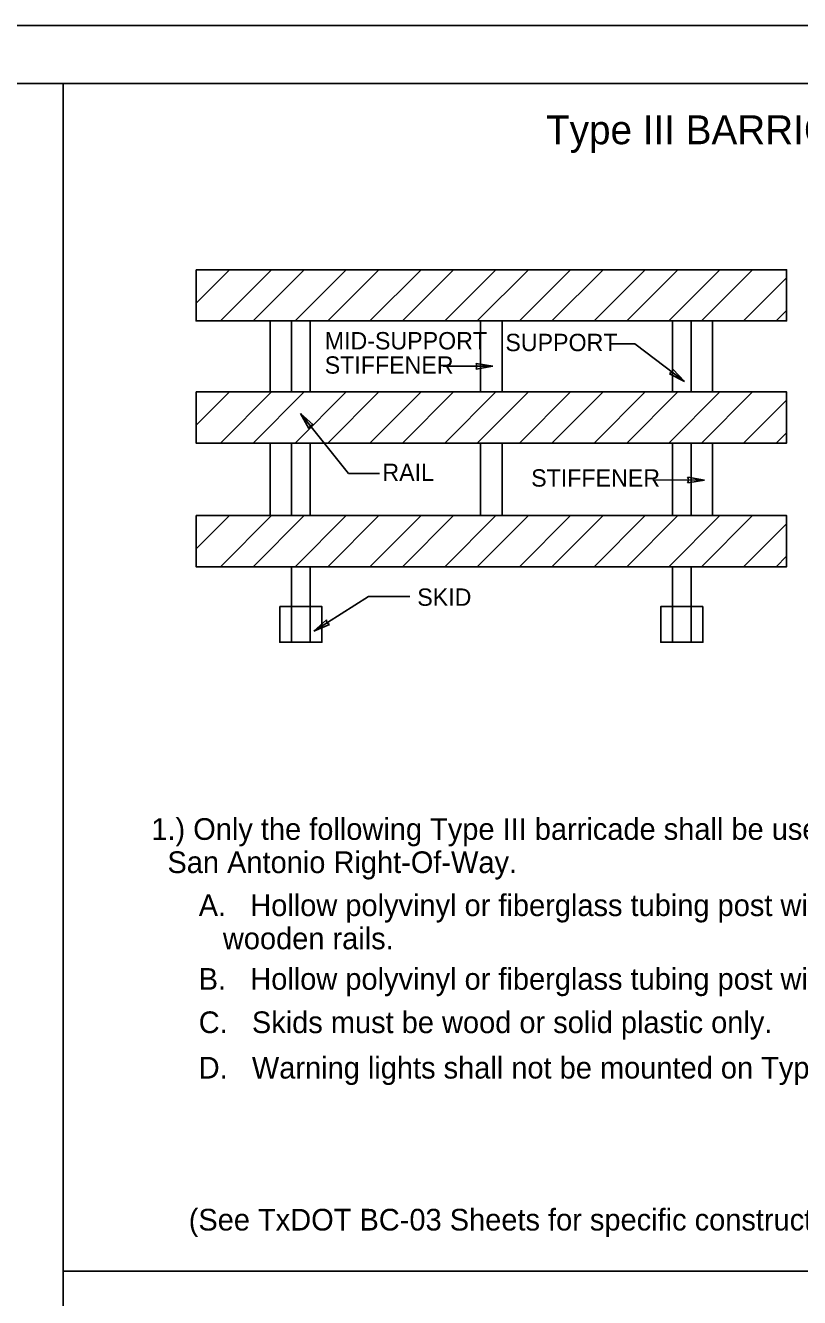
# Model space of a CAD drawing. Extents: x -71769 to -71089, y -468286 to -467846.
# Drawn here: x -71530 to -71396.1, y -468065.8 to -467845.8 of the extents above; entities that cross this region are included whole.
import ezdxf

# ---------------------------------------------------------------- set-up
doc = ezdxf.new("R2010")
doc.units = 0
for name, color, linetype in [('Level 40', 7, 'Continuous'), ('Level 59', 7, 'Continuous'), ('Level 63', 7, 'Continuous'), ('PRINT SHAPE', 7, 'Continuous')]:
    doc.layers.add(name, color=color, linetype=linetype)

msp = doc.modelspace()

# ---------------------------------------------------------------- linework, layer by layer
at = {"layer": 'Level 40'}
for p, q in [((-71424.63, -467900.9), (-71428.93, -467900.9)), ((-71416.06, -467907.43), (-71424.63, -467900.9)), ((-71457.8, -467904.77), (-71449.2, -467904.77)), ((-71449.2, -467904.77), (-71452.1, -467904.29)), ((-71452.1, -467905.25), (-71449.2, -467904.77)), ((-71416.06, -467907.43), (-71418.07, -467905.29)), ((-71418.66, -467906.06), (-71416.06, -467907.43)), ((-71474.16, -467923.31), (-71482.48, -467912.94)), ((-71480.29, -467914.91), (-71482.48, -467912.94)), ((-71482.48, -467912.94), (-71481.04, -467915.51)), ((-71468.79, -467923.31), (-71474.16, -467923.31)), ((-71421.54, -467924.39), (-71412.6, -467924.46)), ((-71412.6, -467924.46), (-71415.5, -467923.96)), ((-71415.5, -467924.93), (-71412.6, -467924.46)), ((-71470.71, -467944.57), (-71480.18, -467950.58)), ((-71463.54, -467944.57), (-71470.71, -467944.57)), ((-71477.99, -467948.62), (-71480.18, -467950.58)), ((-71480.18, -467950.58), (-71477.47, -467949.43))]:
    msp.add_line(p, q, dxfattribs=at)
for centre, start, end in [((-71452.86, -467904.77), 327.3096, 32.7048), ((-71418.96, -467905.21), 290.0266, 355.4218), ((-71480.19, -467915.8), 96.0498, 161.445), ((-71416.26, -467924.43), 326.8449, 32.2401), ((-71477.09, -467948.62), 179.7257, 245.1209)]:
    msp.add_arc(centre, 0.897, start, end, dxfattribs=at)
at = {"layer": 'Level 59'}
for points in [[(-71494.77, -467888.09), (-71500.53, -467893.86), (-71500.53, -467896.93), (-71496.31, -467896.93), (-71487.48, -467888.09)], [(-71481.85, -467888.09), (-71490.68, -467896.93), (-71483.38, -467896.93), (-71474.54, -467888.09)], [(-71468.92, -467888.09), (-71477.75, -467896.93), (-71470.45, -467896.93), (-71461.62, -467888.09)], [(-71455.99, -467888.09), (-71464.83, -467896.93), (-71457.53, -467896.93), (-71448.69, -467888.09)], [(-71443.06, -467888.09), (-71451.9, -467896.93), (-71444.6, -467896.93), (-71435.76, -467888.09)], [(-71430.14, -467888.09), (-71438.97, -467896.93), (-71431.67, -467896.93), (-71422.84, -467888.09)], [(-71417.21, -467888.09), (-71426.04, -467896.93), (-71418.74, -467896.93), (-71409.91, -467888.09)], [(-71404.28, -467888.09), (-71413.12, -467896.93), (-71405.82, -467896.93), (-71398.39, -467889.5), (-71398.39, -467888.09)], [(-71398.39, -467895.13), (-71400.19, -467896.93), (-71398.39, -467896.93)], [(-71494.77, -467909.22), (-71500.53, -467914.98), (-71500.53, -467918.06), (-71496.31, -467918.06), (-71487.48, -467909.22)], [(-71481.85, -467909.22), (-71490.68, -467918.06), (-71483.38, -467918.06), (-71474.54, -467909.22)], [(-71468.92, -467909.22), (-71477.75, -467918.06), (-71470.45, -467918.06), (-71461.62, -467909.22)], [(-71455.99, -467909.22), (-71464.83, -467918.06), (-71457.53, -467918.06), (-71448.69, -467909.22)], [(-71443.06, -467909.22), (-71451.9, -467918.06), (-71444.6, -467918.06), (-71435.76, -467909.22)], [(-71430.14, -467909.22), (-71438.97, -467918.06), (-71431.67, -467918.06), (-71422.84, -467909.22)], [(-71417.21, -467909.22), (-71426.04, -467918.06), (-71418.74, -467918.06), (-71409.91, -467909.22)], [(-71404.28, -467909.22), (-71413.12, -467918.06), (-71405.82, -467918.06), (-71398.39, -467910.63), (-71398.39, -467909.22)], [(-71398.39, -467916.26), (-71400.19, -467918.06), (-71398.39, -467918.06)], [(-71494.77, -467930.61), (-71500.53, -467936.37), (-71500.53, -467939.45), (-71496.31, -467939.45), (-71487.48, -467930.61)], [(-71481.85, -467930.61), (-71490.68, -467939.45), (-71483.38, -467939.45), (-71474.54, -467930.61)], [(-71468.92, -467930.61), (-71477.75, -467939.45), (-71470.45, -467939.45), (-71461.62, -467930.61)], [(-71455.99, -467930.61), (-71464.83, -467939.45), (-71457.53, -467939.45), (-71448.69, -467930.61)], [(-71443.06, -467930.61), (-71451.9, -467939.45), (-71444.6, -467939.45), (-71435.76, -467930.61)], [(-71430.14, -467930.61), (-71438.97, -467939.45), (-71431.67, -467939.45), (-71422.84, -467930.61)], [(-71417.21, -467930.61), (-71426.04, -467939.45), (-71418.74, -467939.45), (-71409.91, -467930.61)], [(-71404.28, -467930.61), (-71413.12, -467939.45), (-71405.82, -467939.45), (-71398.39, -467932.01), (-71398.39, -467930.61)], [(-71398.39, -467937.64), (-71400.19, -467939.45), (-71398.39, -467939.45)]]:
    msp.add_lwpolyline(points, close=True, dxfattribs=at)
at = {"layer": 'Level 63'}
for p, q in [((-71738.69, -467855.86), (-71098.69, -467855.86)), ((-71523.54, -468275.82), (-71523.54, -467855.82)), ((-71306.31, -468061.25), (-71523.54, -468061.25))]:
    msp.add_line(p, q, dxfattribs=at)
for points in [[(-71500.53, -467888.09), (-71398.39, -467888.09), (-71398.39, -467896.93), (-71500.53, -467896.93)], [(-71494.77, -467888.09), (-71500.53, -467893.86), (-71500.53, -467896.93), (-71496.31, -467896.93), (-71487.48, -467888.09)], [(-71481.85, -467888.09), (-71490.68, -467896.93), (-71483.38, -467896.93), (-71474.54, -467888.09)], [(-71468.92, -467888.09), (-71477.75, -467896.93), (-71470.45, -467896.93), (-71461.62, -467888.09)], [(-71455.99, -467888.09), (-71464.83, -467896.93), (-71457.53, -467896.93), (-71448.69, -467888.09)], [(-71443.06, -467888.09), (-71451.9, -467896.93), (-71444.6, -467896.93), (-71435.76, -467888.09)], [(-71430.14, -467888.09), (-71438.97, -467896.93), (-71431.67, -467896.93), (-71422.84, -467888.09)], [(-71417.21, -467888.09), (-71426.04, -467896.93), (-71418.74, -467896.93), (-71409.91, -467888.09)], [(-71404.28, -467888.09), (-71413.12, -467896.93), (-71405.82, -467896.93), (-71398.39, -467889.5), (-71398.39, -467888.09)], [(-71398.39, -467895.13), (-71400.19, -467896.93), (-71398.39, -467896.93)], [(-71500.53, -467909.22), (-71398.39, -467909.22), (-71398.39, -467918.06), (-71500.53, -467918.06)], [(-71494.77, -467909.22), (-71500.53, -467914.98), (-71500.53, -467918.06), (-71496.31, -467918.06), (-71487.48, -467909.22)], [(-71481.85, -467909.22), (-71490.68, -467918.06), (-71483.38, -467918.06), (-71474.54, -467909.22)], [(-71468.92, -467909.22), (-71477.75, -467918.06), (-71470.45, -467918.06), (-71461.62, -467909.22)], [(-71455.99, -467909.22), (-71464.83, -467918.06), (-71457.53, -467918.06), (-71448.69, -467909.22)], [(-71443.06, -467909.22), (-71451.9, -467918.06), (-71444.6, -467918.06), (-71435.76, -467909.22)], [(-71430.14, -467909.22), (-71438.97, -467918.06), (-71431.67, -467918.06), (-71422.84, -467909.22)], [(-71417.21, -467909.22), (-71426.04, -467918.06), (-71418.74, -467918.06), (-71409.91, -467909.22)], [(-71404.28, -467909.22), (-71413.12, -467918.06), (-71405.82, -467918.06), (-71398.39, -467910.63), (-71398.39, -467909.22)], [(-71398.39, -467916.26), (-71400.19, -467918.06), (-71398.39, -467918.06)], [(-71500.53, -467930.61), (-71398.39, -467930.61), (-71398.39, -467939.45), (-71500.53, -467939.45)], [(-71494.77, -467930.61), (-71500.53, -467936.37), (-71500.53, -467939.45), (-71496.31, -467939.45), (-71487.48, -467930.61)], [(-71481.85, -467930.61), (-71490.68, -467939.45), (-71483.38, -467939.45), (-71474.54, -467930.61)], [(-71468.92, -467930.61), (-71477.75, -467939.45), (-71470.45, -467939.45), (-71461.62, -467930.61)], [(-71455.99, -467930.61), (-71464.83, -467939.45), (-71457.53, -467939.45), (-71448.69, -467930.61)], [(-71443.06, -467930.61), (-71451.9, -467939.45), (-71444.6, -467939.45), (-71435.76, -467930.61)], [(-71430.14, -467930.61), (-71438.97, -467939.45), (-71431.67, -467939.45), (-71422.84, -467930.61)], [(-71417.21, -467930.61), (-71426.04, -467939.45), (-71418.74, -467939.45), (-71409.91, -467930.61)], [(-71404.28, -467930.61), (-71413.12, -467939.45), (-71405.82, -467939.45), (-71398.39, -467932.01), (-71398.39, -467930.61)], [(-71398.39, -467937.64), (-71400.19, -467939.45), (-71398.39, -467939.45)], [(-71486.07, -467946.35), (-71478.77, -467946.35), (-71478.77, -467952.5), (-71486.07, -467952.5)], [(-71412.85, -467946.35), (-71420.15, -467946.35), (-71420.15, -467952.5), (-71412.85, -467952.5)]]:
    msp.add_lwpolyline(points, close=True, dxfattribs=at)
for points in [[(-71487.73, -467896.93), (-71487.73, -467909.22)], [(-71484.02, -467909.22), (-71484.02, -467896.93), (-71480.82, -467896.93), (-71480.82, -467909.22)], [(-71447.6, -467909.22), (-71447.6, -467896.93), (-71451.32, -467896.93), (-71451.32, -467909.22)], [(-71414.9, -467909.22), (-71414.9, -467896.93), (-71418.1, -467896.93), (-71418.1, -467909.22)], [(-71411.19, -467896.93), (-71411.19, -467909.22)], [(-71487.73, -467918.06), (-71487.73, -467930.61)], [(-71484.02, -467930.61), (-71484.02, -467918.06)], [(-71480.82, -467918.06), (-71480.82, -467930.61)], [(-71451.32, -467918.06), (-71451.32, -467930.61), (-71447.6, -467930.61), (-71447.6, -467918.06)], [(-71418.1, -467918.06), (-71418.1, -467930.61)], [(-71414.9, -467930.61), (-71414.9, -467918.06)], [(-71411.19, -467918.06), (-71411.19, -467930.61)], [(-71480.82, -467939.45), (-71480.82, -467952.5), (-71484.02, -467952.5), (-71484.02, -467939.45)], [(-71418.1, -467939.45), (-71418.1, -467952.5), (-71414.9, -467952.5), (-71414.9, -467939.45)]]:
    msp.add_lwpolyline(points, dxfattribs=at)
at = {"layer": 'PRINT SHAPE'}
msp.add_lwpolyline([(-71768.69, -467845.83), (-71088.68, -467845.83), (-71088.68, -468285.83), (-71768.69, -468285.83)], close=True, dxfattribs=at)

# ---------------------------------------------------------------- texts
at = {"layer": 'Level 40'}
for s, p in [('MID-SUPPORT', (-71478.28, -467901.86)), ('SUPPORT', (-71447.03, -467902.16)), ('STIFFENER', (-71478.28, -467906.06)), ('RAIL', (-71468.3, -467924.62)), ('STIFFENER', (-71442.57, -467925.59)), ('SKID', (-71462.27, -467946.2))]:
    msp.add_text(s, height=3, dxfattribs=at).set_placement(p)
at = {"layer": 'Level 63'}
for s, height, p in [('Type III BARRICADE', 4.9999, (-71439.99, -467866.38)), ('1.) Only the following Type III barricade shall be used in the City of', 3.75, (-71508.27, -467986.68)), ('  San Antonio Right-Of-Way.', 3.75, (-71508.27, -467992.42)), ('A.   Hollow polyvinyl or fiberglass tubing post with 1" X 8" ', 3.75, (-71500.07, -467999.86)), ('   wooden rails.', 3.75, (-71500.07, -468005.6)), ('B.   Hollow polyvinyl or fiberglass tubing post with plastic rails.', 3.75, (-71500.07, -468012.6)), ('C.   Skids must be wood or solid plastic only.', 3.75, (-71500.07, -468020.1)), ('D.   Warning lights shall not be mounted on Type III barricades.', 3.75, (-71500.07, -468027.96)), ('(See TxDOT BC-03 Sheets for specific construction information)', 3.75, (-71501.8, -468054.24))]:
    msp.add_text(s, height=height, rotation=0.0006, dxfattribs=at).set_placement(p)

doc.saveas('drawing.dxf')
